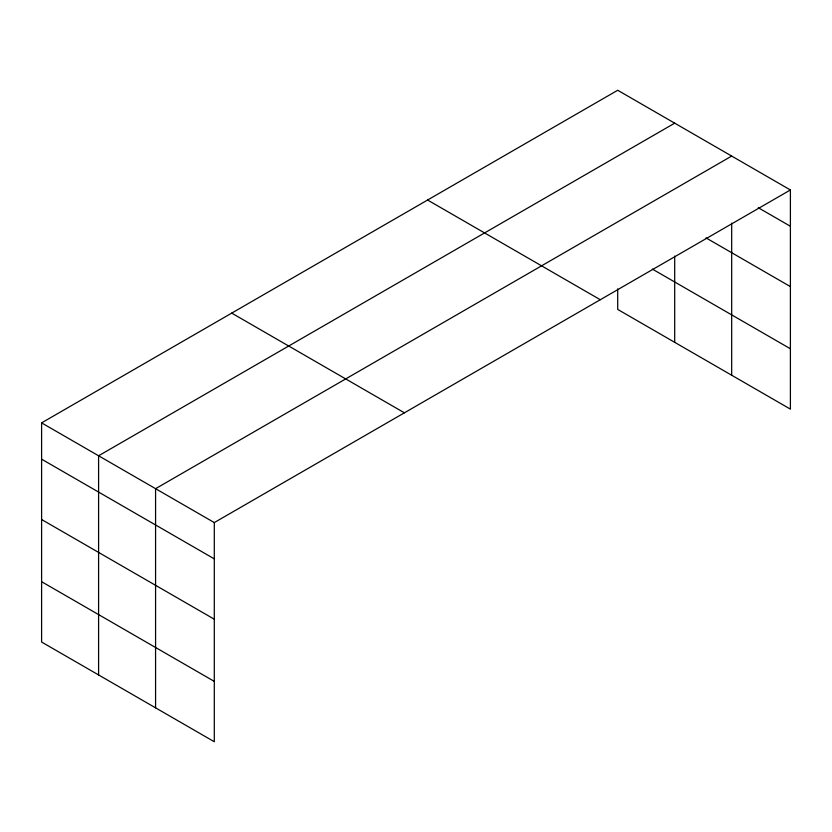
<?xml version="1.0" encoding="UTF-8"?>
<svg xmlns="http://www.w3.org/2000/svg" width="832" height="832" viewBox="0 0 832 832"><rect width="100%" height="100%" fill="white"/><g stroke="black" fill="none" stroke-linecap="round" stroke-linejoin="round"><path stroke-width="1.25" d="M790.4 189.966L617.708 90.262L41.6 422.874L41.6 642.034L214.292 741.738L214.292 522.579L790.4 189.966L790.4 409.126L617.708 309.421L617.708 288.881M674.7 123.167L98.592 455.78L98.592 674.929M731.682 156.073L155.574 488.686L155.574 707.834M758.274 207.719L790.4 226.262M705.983 237.869L790.4 286.603M652.35 269.079L790.4 348.774M427.596 200.034L600.288 299.728M231.712 313.113L404.404 412.818M41.6 422.874L214.292 522.579M41.6 459.17L214.292 558.875M41.6 519.511L214.292 619.216M41.6 581.693L214.292 681.387M731.682 223.174L731.682 375.222M674.7 256.069L674.7 342.316"/></g></svg>
